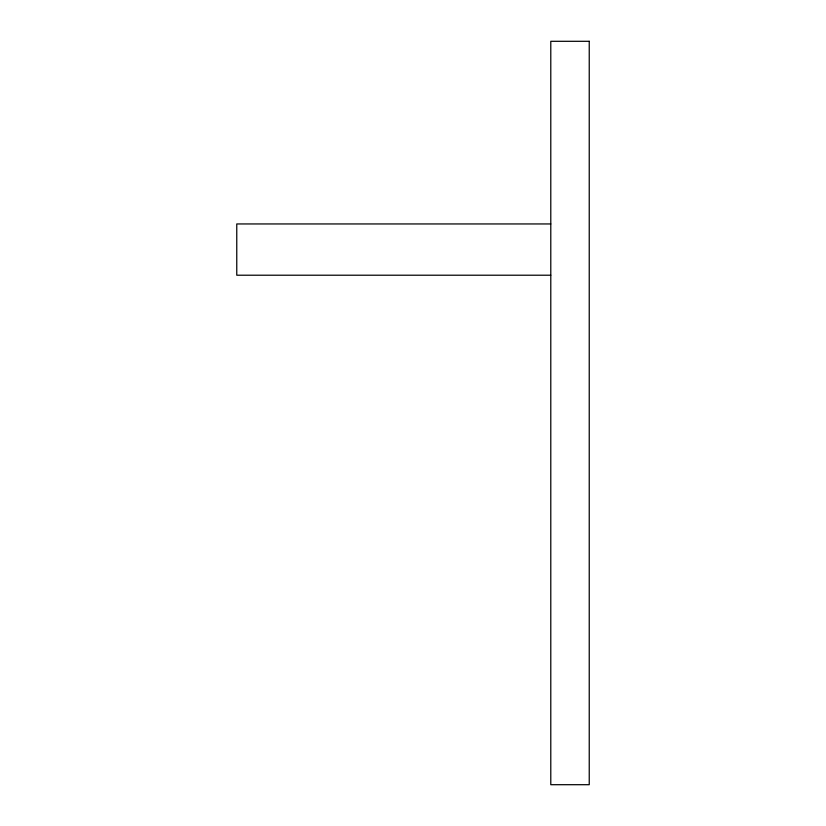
<?xml version="1.0" encoding="UTF-8"?>
<svg xmlns="http://www.w3.org/2000/svg" width="826" height="826" viewBox="0 0 826 826"><rect width="100%" height="100%" fill="white"/><g stroke="black" fill="none" stroke-linecap="round" stroke-linejoin="round"><path stroke-width="1.24" d="M550.787 223.949L236.763 223.949L236.763 275.213L550.787 275.213M589.237 41.3L550.787 41.3L550.787 784.7L589.237 784.7L589.237 41.3"/></g></svg>
